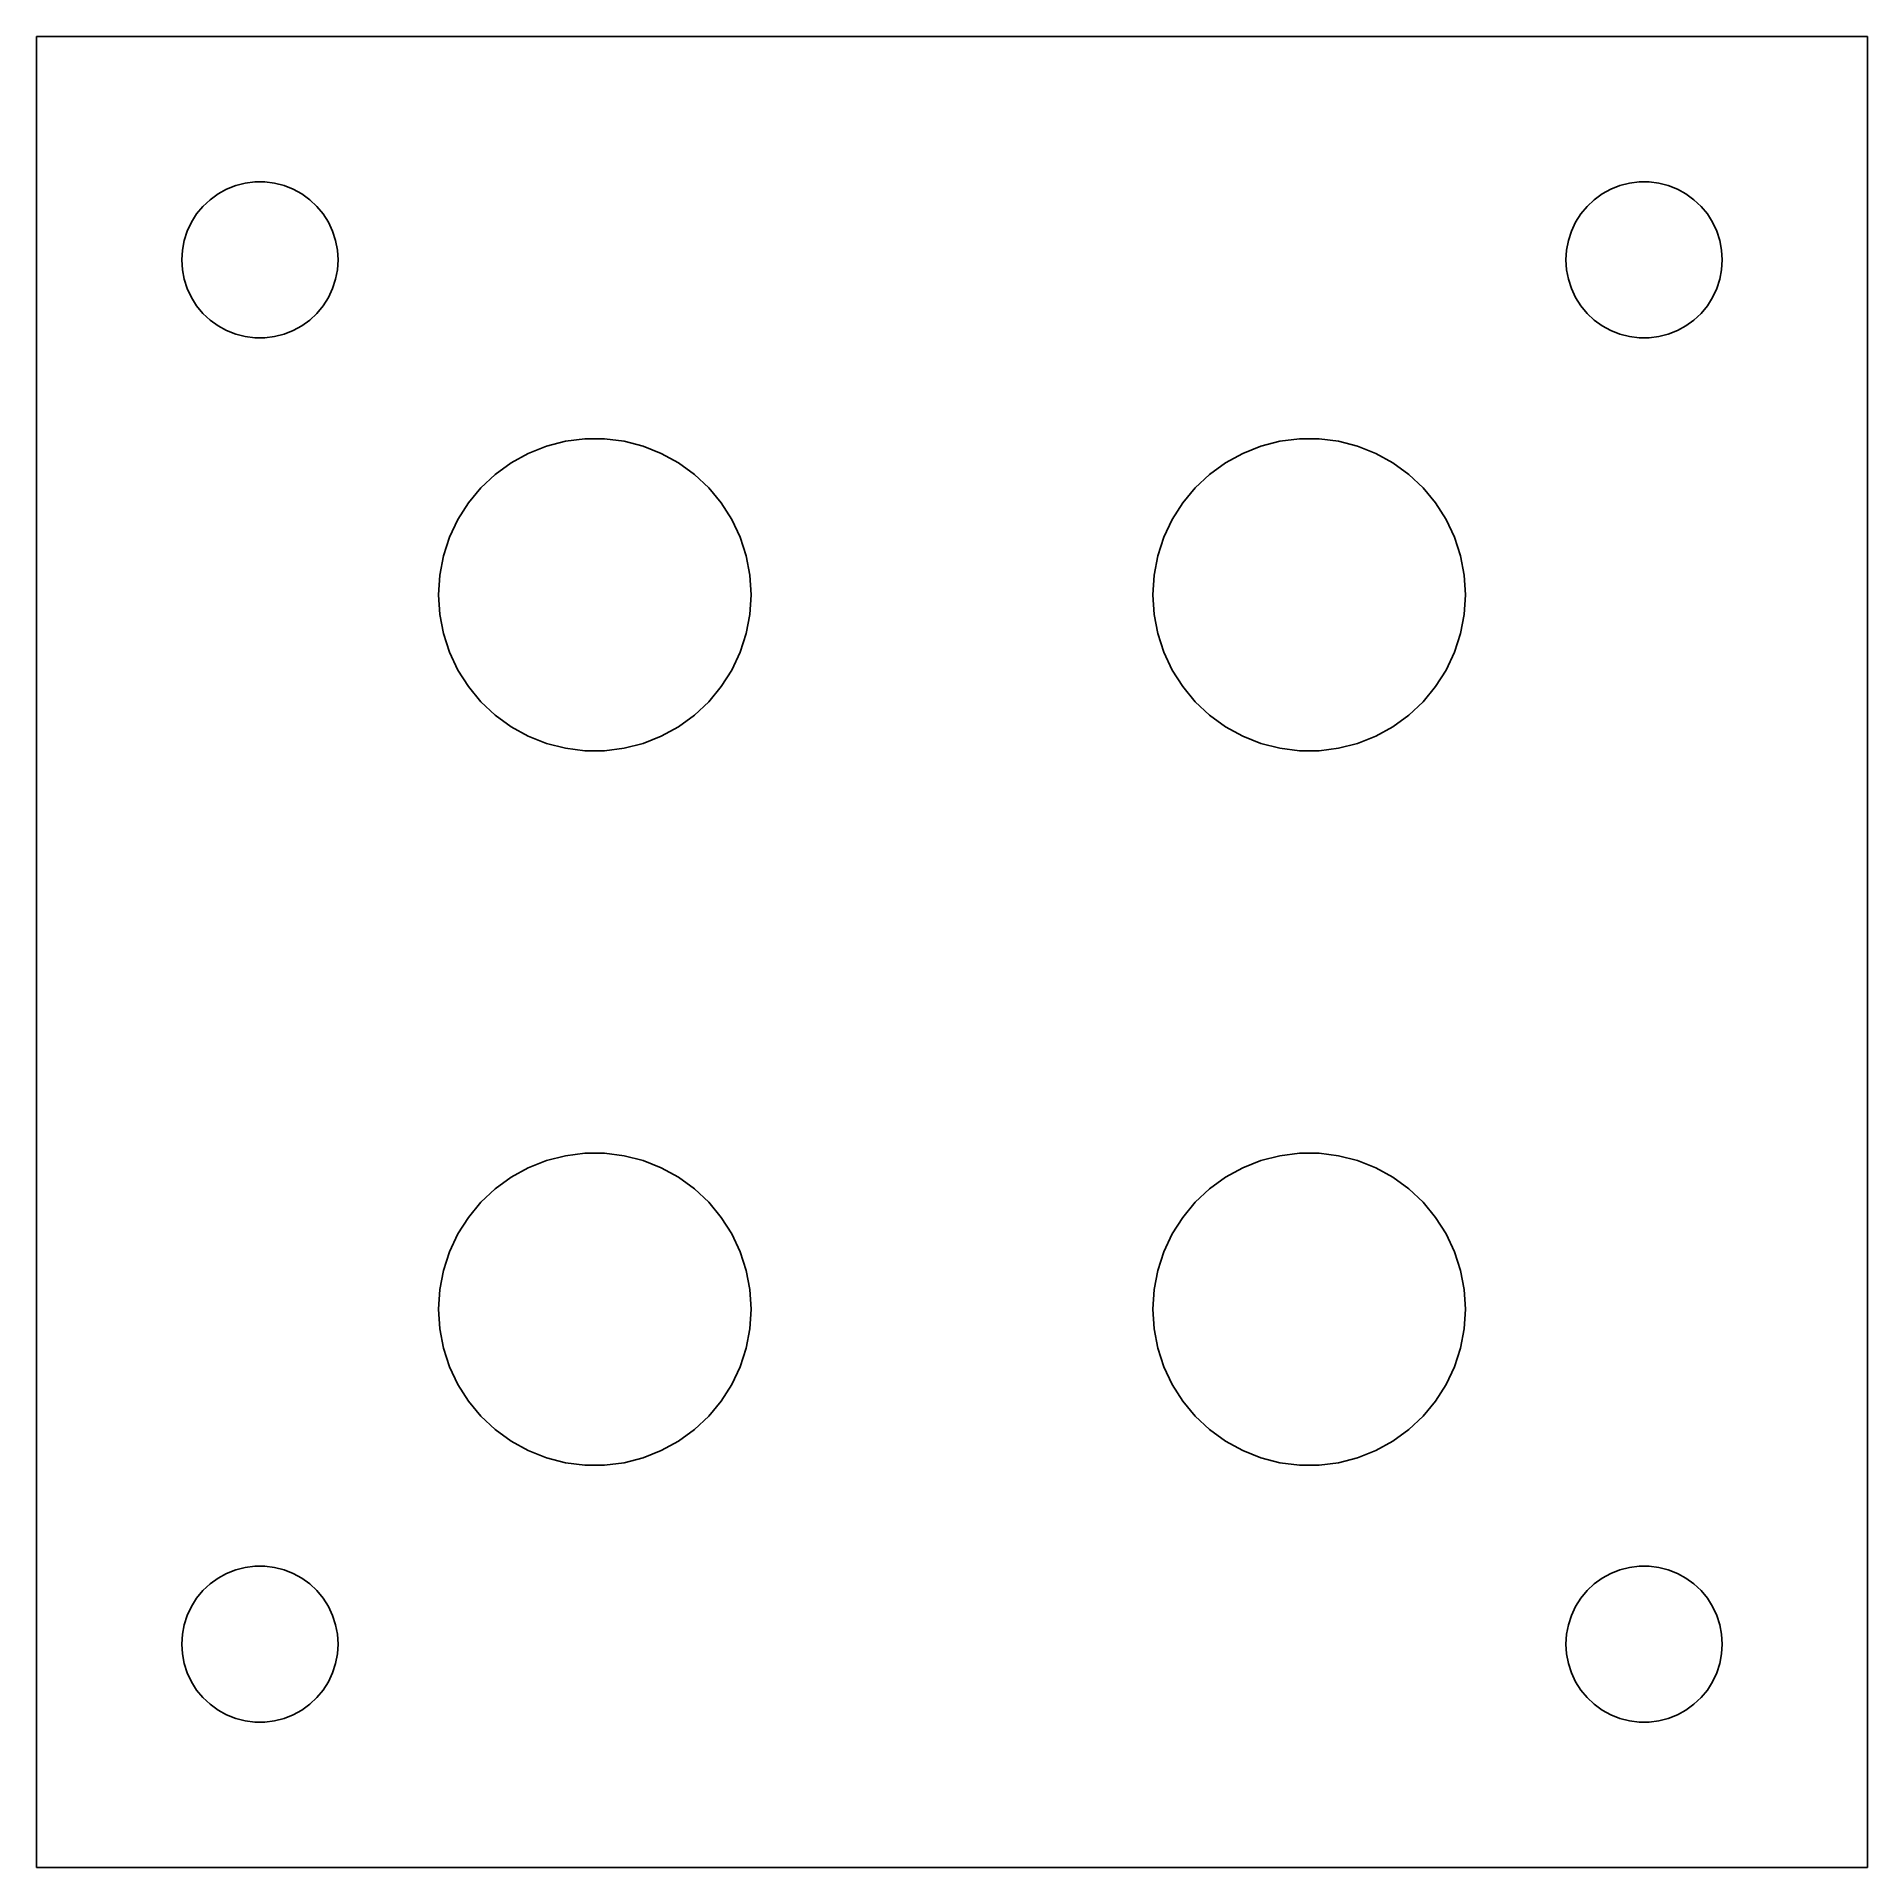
# Model space of a CAD drawing. Header units: metres. Extents: x -20.5 to 20.5, y -20.5 to 20.5.
import ezdxf

# ---------------------------------------------------------------- set-up
doc = ezdxf.new("R2010")
doc.units = ezdxf.units.M

msp = doc.modelspace()

# ---------------------------------------------------------------- linework, layer by layer
for p, q in [((20.5, 20.5), (-20.5, 20.5)), ((-20.5, 20.5), (-20.5, -20.5)), ((20.5, -20.5), (20.5, 20.5)), ((-15.8279, 17.219), (-15.6099, 17.2465)), ((-15.6099, 17.2465), (-15.3901, 17.2465)), ((-15.3901, 17.2465), (-15.1721, 17.219)), ((15.1721, 17.219), (15.3901, 17.2465)), ((15.3901, 17.2465), (15.6099, 17.2465)), ((15.6099, 17.2465), (15.8279, 17.219)), ((-16.7757, 16.698), (-16.6155, 16.8484)), ((-16.6155, 16.8484), (-16.4377, 16.9776)), ((-16.4377, 16.9776), (-16.2451, 17.0834)), ((-16.2451, 17.0834), (-16.0408, 17.1643)), ((-16.0408, 17.1643), (-15.8279, 17.219)), ((-15.1721, 17.219), (-14.9592, 17.1643)), ((-14.9592, 17.1643), (-14.7549, 17.0834)), ((-14.7549, 17.0834), (-14.5623, 16.9776)), ((-14.5623, 16.9776), (-14.3845, 16.8484)), ((-14.3845, 16.8484), (-14.2243, 16.698)), ((14.2243, 16.698), (14.3845, 16.8484)), ((14.3845, 16.8484), (14.5623, 16.9776)), ((14.5623, 16.9776), (14.7549, 17.0834)), ((14.7549, 17.0834), (14.9592, 17.1643)), ((14.9592, 17.1643), (15.1721, 17.219)), ((15.8279, 17.219), (16.0408, 17.1643)), ((16.0408, 17.1643), (16.2451, 17.0834)), ((16.2451, 17.0834), (16.4377, 16.9776)), ((16.4377, 16.9776), (16.6155, 16.8484)), ((16.6155, 16.8484), (16.7757, 16.698)), ((-17.0335, 16.3431), (-16.9158, 16.5286)), ((-16.9158, 16.5286), (-16.7757, 16.698)), ((-14.2243, 16.698), (-14.0842, 16.5286)), ((-14.0842, 16.5286), (-13.9665, 16.3431)), ((13.9665, 16.3431), (14.0842, 16.5286)), ((14.0842, 16.5286), (14.2243, 16.698)), ((16.7757, 16.698), (16.9158, 16.5286)), ((16.9158, 16.5286), (17.0335, 16.3431)), ((-17.195, 15.9352), (-17.1271, 16.1442)), ((-17.1271, 16.1442), (-17.0335, 16.3431)), ((-13.9665, 16.3431), (-13.8729, 16.1442)), ((-13.8729, 16.1442), (-13.805, 15.9352)), ((13.805, 15.9352), (13.8729, 16.1442)), ((13.8729, 16.1442), (13.9665, 16.3431)), ((17.0335, 16.3431), (17.1271, 16.1442)), ((17.1271, 16.1442), (17.195, 15.9352)), ((-17.25, 15.5), (-17.2362, 15.7193)), ((-17.2362, 15.7193), (-17.195, 15.9352)), ((-13.805, 15.9352), (-13.7638, 15.7193)), ((-13.7638, 15.7193), (-13.75, 15.5)), ((13.75, 15.5), (13.7638, 15.7193)), ((13.7638, 15.7193), (13.805, 15.9352)), ((17.195, 15.9352), (17.2362, 15.7193)), ((17.2362, 15.7193), (17.25, 15.5)), ((-17.2362, 15.2807), (-17.25, 15.5)), ((-17.195, 15.0648), (-17.2362, 15.2807)), ((-13.7638, 15.2807), (-13.805, 15.0648)), ((-13.75, 15.5), (-13.7638, 15.2807)), ((13.7638, 15.2807), (13.75, 15.5)), ((13.805, 15.0648), (13.7638, 15.2807)), ((17.2362, 15.2807), (17.195, 15.0648)), ((17.25, 15.5), (17.2362, 15.2807)), ((-17.1271, 14.8558), (-17.195, 15.0648)), ((-17.0335, 14.6569), (-17.1271, 14.8558)), ((-13.8729, 14.8558), (-13.9665, 14.6569)), ((-13.805, 15.0648), (-13.8729, 14.8558)), ((13.8729, 14.8558), (13.805, 15.0648)), ((13.9665, 14.6569), (13.8729, 14.8558)), ((17.1271, 14.8558), (17.0335, 14.6569)), ((17.195, 15.0648), (17.1271, 14.8558)), ((-16.9158, 14.4714), (-17.0335, 14.6569)), ((-16.7757, 14.302), (-16.9158, 14.4714)), ((-14.0842, 14.4714), (-14.2243, 14.302)), ((-13.9665, 14.6569), (-14.0842, 14.4714)), ((14.0842, 14.4714), (13.9665, 14.6569)), ((14.2243, 14.302), (14.0842, 14.4714)), ((16.9158, 14.4714), (16.7757, 14.302)), ((17.0335, 14.6569), (16.9158, 14.4714)), ((-16.6155, 14.1516), (-16.7757, 14.302)), ((-16.4377, 14.0224), (-16.6155, 14.1516)), ((-16.2451, 13.9165), (-16.4377, 14.0224)), ((-14.5623, 14.0224), (-14.7549, 13.9165)), ((-14.3845, 14.1516), (-14.5623, 14.0224)), ((-14.2243, 14.302), (-14.3845, 14.1516)), ((14.3845, 14.1516), (14.2243, 14.302)), ((14.5623, 14.0224), (14.3845, 14.1516)), ((14.7549, 13.9165), (14.5623, 14.0224)), ((16.4377, 14.0224), (16.2451, 13.9165)), ((16.6155, 14.1516), (16.4377, 14.0224)), ((16.7757, 14.302), (16.6155, 14.1516)), ((-16.0408, 13.8356), (-16.2451, 13.9165)), ((-15.8279, 13.781), (-16.0408, 13.8356)), ((-15.6099, 13.7534), (-15.8279, 13.781)), ((-15.3901, 13.7534), (-15.6099, 13.7534)), ((-15.1721, 13.781), (-15.3901, 13.7534)), ((-14.9592, 13.8356), (-15.1721, 13.781)), ((-14.7549, 13.9165), (-14.9592, 13.8356)), ((14.9592, 13.8356), (14.7549, 13.9165)), ((15.1721, 13.781), (14.9592, 13.8356)), ((15.3901, 13.7534), (15.1721, 13.781)), ((15.6099, 13.7534), (15.3901, 13.7534)), ((15.8279, 13.781), (15.6099, 13.7534)), ((16.0408, 13.8356), (15.8279, 13.781)), ((16.2451, 13.9165), (16.0408, 13.8356)), ((-8.65582, 11.438), (-8.21976, 11.4931)), ((-8.21976, 11.4931), (-7.78023, 11.4931)), ((-7.78023, 11.4931), (-7.34416, 11.438)), ((7.34416, 11.438), (7.78023, 11.4931)), ((7.78023, 11.4931), (8.21976, 11.4931)), ((8.21976, 11.4931), (8.65582, 11.438)), ((-9.87538, 10.9551), (-9.49022, 11.1669)), ((-9.49022, 11.1669), (-9.08156, 11.3287)), ((-9.08156, 11.3287), (-8.65582, 11.438)), ((-7.34416, 11.438), (-6.91843, 11.3287)), ((-6.91843, 11.3287), (-6.50977, 11.1669)), ((-6.50977, 11.1669), (-6.1246, 10.9551)), ((6.1246, 10.9551), (6.50977, 11.1669)), ((6.50977, 11.1669), (6.91843, 11.3287)), ((6.91843, 11.3287), (7.34416, 11.438)), ((8.65582, 11.438), (9.08156, 11.3287)), ((9.08156, 11.3287), (9.49022, 11.1669)), ((9.49022, 11.1669), (9.87538, 10.9551)), ((-10.5514, 10.3959), (-10.231, 10.6968)), ((-10.231, 10.6968), (-9.87538, 10.9551)), ((-6.1246, 10.9551), (-5.76901, 10.6968)), ((-5.76901, 10.6968), (-5.44861, 10.3959)), ((5.44861, 10.3959), (5.76901, 10.6968)), ((5.76901, 10.6968), (6.1246, 10.9551)), ((9.87538, 10.9551), (10.231, 10.6968)), ((10.231, 10.6968), (10.5514, 10.3959)), ((-10.8316, 10.0572), (-10.5514, 10.3959)), ((-5.44861, 10.3959), (-5.16843, 10.0572)), ((5.16843, 10.0572), (5.44861, 10.3959)), ((10.5514, 10.3959), (10.8316, 10.0572)), ((-11.0671, 9.68613), (-10.8316, 10.0572)), ((-5.16843, 10.0572), (-4.93292, 9.68613)), ((4.93292, 9.68613), (5.16843, 10.0572)), ((10.8316, 10.0572), (11.0671, 9.68613)), ((-11.2542, 9.28842), (-11.0671, 9.68613)), ((-4.93292, 9.68613), (-4.74577, 9.28842)), ((4.74577, 9.28842), (4.93292, 9.68613)), ((11.0671, 9.68613), (11.2542, 9.28842)), ((-11.39, 8.87041), (-11.2542, 9.28842)), ((-4.74577, 9.28842), (-4.60995, 8.87041)), ((4.60995, 8.87041), (4.74577, 9.28842)), ((11.2542, 9.28842), (11.39, 8.87041)), ((-11.4724, 8.43866), (-11.39, 8.87041)), ((-4.60995, 8.87041), (-4.52759, 8.43866)), ((4.52759, 8.43866), (4.60995, 8.87041)), ((11.39, 8.87041), (11.4724, 8.43866)), ((-11.5, 8), (-11.4724, 8.43866)), ((-4.52759, 8.43866), (-4.5, 8)), ((4.5, 8), (4.52759, 8.43866)), ((11.4724, 8.43866), (11.5, 8)), ((-11.4724, 7.56133), (-11.5, 8)), ((-4.5, 8), (-4.52759, 7.56133)), ((4.52759, 7.56133), (4.5, 8)), ((11.5, 8), (11.4724, 7.56133)), ((-11.39, 7.12958), (-11.4724, 7.56133)), ((-4.52759, 7.56133), (-4.60995, 7.12958)), ((4.60995, 7.12958), (4.52759, 7.56133)), ((11.4724, 7.56133), (11.39, 7.12958)), ((-11.2542, 6.71156), (-11.39, 7.12958)), ((-4.60995, 7.12958), (-4.74577, 6.71156)), ((4.74577, 6.71156), (4.60995, 7.12958)), ((11.39, 7.12958), (11.2542, 6.71156)), ((-11.0671, 6.31386), (-11.2542, 6.71156)), ((-4.74577, 6.71156), (-4.93292, 6.31386)), ((4.93292, 6.31386), (4.74577, 6.71156)), ((11.2542, 6.71156), (11.0671, 6.31386)), ((-10.8316, 5.94275), (-11.0671, 6.31386)), ((-4.93292, 6.31386), (-5.16843, 5.94275)), ((5.16843, 5.94275), (4.93292, 6.31386)), ((11.0671, 6.31386), (10.8316, 5.94275)), ((-10.5514, 5.60408), (-10.8316, 5.94275)), ((-5.16843, 5.94275), (-5.44861, 5.60408)), ((5.44861, 5.60408), (5.16843, 5.94275)), ((10.8316, 5.94275), (10.5514, 5.60408)), ((-10.231, 5.30319), (-10.5514, 5.60408)), ((-5.44861, 5.60408), (-5.76901, 5.30319)), ((5.76901, 5.30319), (5.44861, 5.60408)), ((10.5514, 5.60408), (10.231, 5.30319)), ((-9.87538, 5.04485), (-10.231, 5.30319)), ((-9.49022, 4.8331), (-9.87538, 5.04485)), ((-6.1246, 5.04485), (-6.50977, 4.8331)), ((-5.76901, 5.30319), (-6.1246, 5.04485)), ((6.1246, 5.04485), (5.76901, 5.30319)), ((6.50977, 4.8331), (6.1246, 5.04485)), ((9.87538, 5.04485), (9.49022, 4.8331)), ((10.231, 5.30319), (9.87538, 5.04485)), ((-9.08156, 4.6713), (-9.49022, 4.8331)), ((-8.65582, 4.56198), (-9.08156, 4.6713)), ((-8.21976, 4.5069), (-8.65582, 4.56198)), ((-7.34416, 4.56198), (-7.78023, 4.5069)), ((-6.91843, 4.6713), (-7.34416, 4.56198)), ((-6.50977, 4.8331), (-6.91843, 4.6713)), ((6.91843, 4.6713), (6.50977, 4.8331)), ((7.34416, 4.56198), (6.91843, 4.6713)), ((7.78023, 4.5069), (7.34416, 4.56198)), ((8.65582, 4.56198), (8.21976, 4.5069)), ((9.08156, 4.6713), (8.65582, 4.56198)), ((9.49022, 4.8331), (9.08156, 4.6713)), ((-7.78023, 4.5069), (-8.21976, 4.5069)), ((8.21976, 4.5069), (7.78023, 4.5069)), ((-8.65582, -4.56198), (-8.21976, -4.5069)), ((-8.21976, -4.5069), (-7.78023, -4.5069)), ((-7.78023, -4.5069), (-7.34416, -4.56198)), ((7.34416, -4.56198), (7.78023, -4.5069)), ((7.78023, -4.5069), (8.21976, -4.5069)), ((8.21976, -4.5069), (8.65582, -4.56198)), ((-9.87538, -5.04485), (-9.49022, -4.8331)), ((-9.49022, -4.8331), (-9.08156, -4.6713)), ((-9.08156, -4.6713), (-8.65582, -4.56198)), ((-7.34416, -4.56198), (-6.91843, -4.6713)), ((-6.91843, -4.6713), (-6.50977, -4.8331)), ((-6.50977, -4.8331), (-6.1246, -5.04485)), ((6.1246, -5.04485), (6.50977, -4.8331)), ((6.50977, -4.8331), (6.91843, -4.6713)), ((6.91843, -4.6713), (7.34416, -4.56198)), ((8.65582, -4.56198), (9.08156, -4.6713)), ((9.08156, -4.6713), (9.49022, -4.8331)), ((9.49022, -4.8331), (9.87538, -5.04485)), ((-10.5514, -5.60408), (-10.231, -5.30319)), ((-10.231, -5.30319), (-9.87538, -5.04485)), ((-6.1246, -5.04485), (-5.76901, -5.30319)), ((-5.76901, -5.30319), (-5.44861, -5.60408)), ((5.44861, -5.60408), (5.76901, -5.30319)), ((5.76901, -5.30319), (6.1246, -5.04485)), ((9.87538, -5.04485), (10.231, -5.30319)), ((10.231, -5.30319), (10.5514, -5.60408)), ((-10.8316, -5.94275), (-10.5514, -5.60408)), ((-5.44861, -5.60408), (-5.16843, -5.94275)), ((5.16843, -5.94275), (5.44861, -5.60408)), ((10.5514, -5.60408), (10.8316, -5.94275)), ((-11.0671, -6.31386), (-10.8316, -5.94275)), ((-5.16843, -5.94275), (-4.93292, -6.31386)), ((4.93292, -6.31386), (5.16843, -5.94275)), ((10.8316, -5.94275), (11.0671, -6.31386)), ((-11.2542, -6.71156), (-11.0671, -6.31386)), ((-4.93292, -6.31386), (-4.74577, -6.71156)), ((4.74577, -6.71156), (4.93292, -6.31386)), ((11.0671, -6.31386), (11.2542, -6.71156)), ((-11.39, -7.12958), (-11.2542, -6.71156)), ((-4.74577, -6.71156), (-4.60995, -7.12958)), ((4.60995, -7.12958), (4.74577, -6.71156)), ((11.2542, -6.71156), (11.39, -7.12958)), ((-11.4724, -7.56133), (-11.39, -7.12958)), ((-4.60995, -7.12958), (-4.52759, -7.56133)), ((4.52759, -7.56133), (4.60995, -7.12958)), ((11.39, -7.12958), (11.4724, -7.56133)), ((-11.5, -8), (-11.4724, -7.56133)), ((-4.52759, -7.56133), (-4.5, -8)), ((4.5, -8), (4.52759, -7.56133)), ((11.4724, -7.56133), (11.5, -8)), ((-11.4724, -8.43866), (-11.5, -8)), ((-4.5, -8), (-4.52759, -8.43866)), ((4.52759, -8.43866), (4.5, -8)), ((11.5, -8), (11.4724, -8.43866)), ((-11.39, -8.87041), (-11.4724, -8.43866)), ((-4.52759, -8.43866), (-4.60995, -8.87041)), ((4.60995, -8.87041), (4.52759, -8.43866)), ((11.4724, -8.43866), (11.39, -8.87041)), ((-11.2542, -9.28842), (-11.39, -8.87041)), ((-4.60995, -8.87041), (-4.74577, -9.28842)), ((4.74577, -9.28842), (4.60995, -8.87041)), ((11.39, -8.87041), (11.2542, -9.28842)), ((-11.0671, -9.68613), (-11.2542, -9.28842)), ((-4.74577, -9.28842), (-4.93292, -9.68613)), ((4.93292, -9.68613), (4.74577, -9.28842)), ((11.2542, -9.28842), (11.0671, -9.68613)), ((-10.8316, -10.0572), (-11.0671, -9.68613)), ((-4.93292, -9.68613), (-5.16843, -10.0572)), ((5.16843, -10.0572), (4.93292, -9.68613)), ((11.0671, -9.68613), (10.8316, -10.0572)), ((-10.5514, -10.3959), (-10.8316, -10.0572)), ((-5.16843, -10.0572), (-5.44861, -10.3959)), ((5.44861, -10.3959), (5.16843, -10.0572)), ((10.8316, -10.0572), (10.5514, -10.3959)), ((-10.231, -10.6968), (-10.5514, -10.3959)), ((-5.44861, -10.3959), (-5.76901, -10.6968)), ((5.76901, -10.6968), (5.44861, -10.3959)), ((10.5514, -10.3959), (10.231, -10.6968)), ((-9.87538, -10.9551), (-10.231, -10.6968)), ((-9.49022, -11.1669), (-9.87538, -10.9551)), ((-6.1246, -10.9551), (-6.50977, -11.1669)), ((-5.76901, -10.6968), (-6.1246, -10.9551)), ((6.1246, -10.9551), (5.76901, -10.6968)), ((6.50977, -11.1669), (6.1246, -10.9551)), ((9.87538, -10.9551), (9.49022, -11.1669)), ((10.231, -10.6968), (9.87538, -10.9551)), ((-9.08156, -11.3287), (-9.49022, -11.1669)), ((-8.65582, -11.438), (-9.08156, -11.3287)), ((-8.21976, -11.4931), (-8.65582, -11.438)), ((-7.34416, -11.438), (-7.78023, -11.4931)), ((-6.91843, -11.3287), (-7.34416, -11.438)), ((-6.50977, -11.1669), (-6.91843, -11.3287)), ((6.91843, -11.3287), (6.50977, -11.1669)), ((7.34416, -11.438), (6.91843, -11.3287)), ((7.78023, -11.4931), (7.34416, -11.438)), ((8.65582, -11.438), (8.21976, -11.4931)), ((9.08156, -11.3287), (8.65582, -11.438)), ((9.49022, -11.1669), (9.08156, -11.3287)), ((-7.78023, -11.4931), (-8.21976, -11.4931)), ((8.21976, -11.4931), (7.78023, -11.4931)), ((-16.4377, -14.0224), (-16.2451, -13.9165)), ((-16.2451, -13.9165), (-16.0408, -13.8356)), ((-16.0408, -13.8356), (-15.8279, -13.781)), ((-15.8279, -13.781), (-15.6099, -13.7534)), ((-15.6099, -13.7534), (-15.3901, -13.7534)), ((-15.3901, -13.7534), (-15.1721, -13.781)), ((-15.1721, -13.781), (-14.9592, -13.8356)), ((-14.9592, -13.8356), (-14.7549, -13.9165)), ((-14.7549, -13.9165), (-14.5623, -14.0224)), ((14.5623, -14.0224), (14.7549, -13.9165)), ((14.7549, -13.9165), (14.9592, -13.8356)), ((14.9592, -13.8356), (15.1721, -13.781)), ((15.1721, -13.781), (15.3901, -13.7534)), ((15.3901, -13.7534), (15.6099, -13.7534)), ((15.6099, -13.7534), (15.8279, -13.781)), ((15.8279, -13.781), (16.0408, -13.8356)), ((16.0408, -13.8356), (16.2451, -13.9165)), ((16.2451, -13.9165), (16.4377, -14.0224)), ((-16.9158, -14.4714), (-16.7757, -14.302)), ((-16.7757, -14.302), (-16.6155, -14.1516)), ((-16.6155, -14.1516), (-16.4377, -14.0224)), ((-14.5623, -14.0224), (-14.3845, -14.1516)), ((-14.3845, -14.1516), (-14.2243, -14.302)), ((-14.2243, -14.302), (-14.0842, -14.4714)), ((14.0842, -14.4714), (14.2243, -14.302)), ((14.2243, -14.302), (14.3845, -14.1516)), ((14.3845, -14.1516), (14.5623, -14.0224)), ((16.4377, -14.0224), (16.6155, -14.1516)), ((16.6155, -14.1516), (16.7757, -14.302)), ((16.7757, -14.302), (16.9158, -14.4714)), ((-17.1271, -14.8558), (-17.0335, -14.6569)), ((-17.0335, -14.6569), (-16.9158, -14.4714)), ((-14.0842, -14.4714), (-13.9665, -14.6569)), ((-13.9665, -14.6569), (-13.8729, -14.8558)), ((13.8729, -14.8558), (13.9665, -14.6569)), ((13.9665, -14.6569), (14.0842, -14.4714)), ((16.9158, -14.4714), (17.0335, -14.6569)), ((17.0335, -14.6569), (17.1271, -14.8558)), ((-17.2362, -15.2807), (-17.195, -15.0648)), ((-17.195, -15.0648), (-17.1271, -14.8558)), ((-13.8729, -14.8558), (-13.805, -15.0648)), ((-13.805, -15.0648), (-13.7638, -15.2807)), ((13.7638, -15.2807), (13.805, -15.0648)), ((13.805, -15.0648), (13.8729, -14.8558)), ((17.1271, -14.8558), (17.195, -15.0648)), ((17.195, -15.0648), (17.2362, -15.2807)), ((-17.25, -15.5), (-17.2362, -15.2807)), ((-17.2362, -15.7193), (-17.25, -15.5)), ((-13.7638, -15.2807), (-13.75, -15.5)), ((-13.75, -15.5), (-13.7638, -15.7193)), ((13.75, -15.5), (13.7638, -15.2807)), ((13.7638, -15.7193), (13.75, -15.5)), ((17.2362, -15.2807), (17.25, -15.5)), ((17.25, -15.5), (17.2362, -15.7193)), ((-17.195, -15.9352), (-17.2362, -15.7193)), ((-17.1271, -16.1442), (-17.195, -15.9352)), ((-13.805, -15.9352), (-13.8729, -16.1442)), ((-13.7638, -15.7193), (-13.805, -15.9352)), ((13.805, -15.9352), (13.7638, -15.7193)), ((13.8729, -16.1442), (13.805, -15.9352)), ((17.195, -15.9352), (17.1271, -16.1442)), ((17.2362, -15.7193), (17.195, -15.9352)), ((-17.0335, -16.3431), (-17.1271, -16.1442)), ((-16.9158, -16.5286), (-17.0335, -16.3431)), ((-13.9665, -16.3431), (-14.0842, -16.5286)), ((-13.8729, -16.1442), (-13.9665, -16.3431)), ((13.9665, -16.3431), (13.8729, -16.1442)), ((14.0842, -16.5286), (13.9665, -16.3431)), ((17.0335, -16.3431), (16.9158, -16.5286)), ((17.1271, -16.1442), (17.0335, -16.3431)), ((-16.7757, -16.698), (-16.9158, -16.5286)), ((-16.6155, -16.8484), (-16.7757, -16.698)), ((-14.2243, -16.698), (-14.3845, -16.8484)), ((-14.0842, -16.5286), (-14.2243, -16.698)), ((14.2243, -16.698), (14.0842, -16.5286)), ((14.3845, -16.8484), (14.2243, -16.698)), ((16.7757, -16.698), (16.6155, -16.8484)), ((16.9158, -16.5286), (16.7757, -16.698)), ((-16.4377, -16.9776), (-16.6155, -16.8484)), ((-16.2451, -17.0834), (-16.4377, -16.9776)), ((-16.0408, -17.1643), (-16.2451, -17.0834)), ((-15.8279, -17.219), (-16.0408, -17.1643)), ((-15.6099, -17.2465), (-15.8279, -17.219)), ((-15.1721, -17.219), (-15.3901, -17.2465)), ((-14.9592, -17.1643), (-15.1721, -17.219)), ((-14.7549, -17.0834), (-14.9592, -17.1643)), ((-14.5623, -16.9776), (-14.7549, -17.0834)), ((-14.3845, -16.8484), (-14.5623, -16.9776)), ((14.5623, -16.9776), (14.3845, -16.8484)), ((14.7549, -17.0834), (14.5623, -16.9776)), ((14.9592, -17.1643), (14.7549, -17.0834)), ((15.1721, -17.219), (14.9592, -17.1643)), ((15.3901, -17.2465), (15.1721, -17.219)), ((15.8279, -17.219), (15.6099, -17.2465)), ((16.0408, -17.1643), (15.8279, -17.219)), ((16.2451, -17.0834), (16.0408, -17.1643)), ((16.4377, -16.9776), (16.2451, -17.0834)), ((16.6155, -16.8484), (16.4377, -16.9776)), ((-15.3901, -17.2465), (-15.6099, -17.2465)), ((15.6099, -17.2465), (15.3901, -17.2465)), ((-20.5, -20.5), (20.5, -20.5))]:
    msp.add_line(p, q)

doc.saveas('drawing.dxf')
